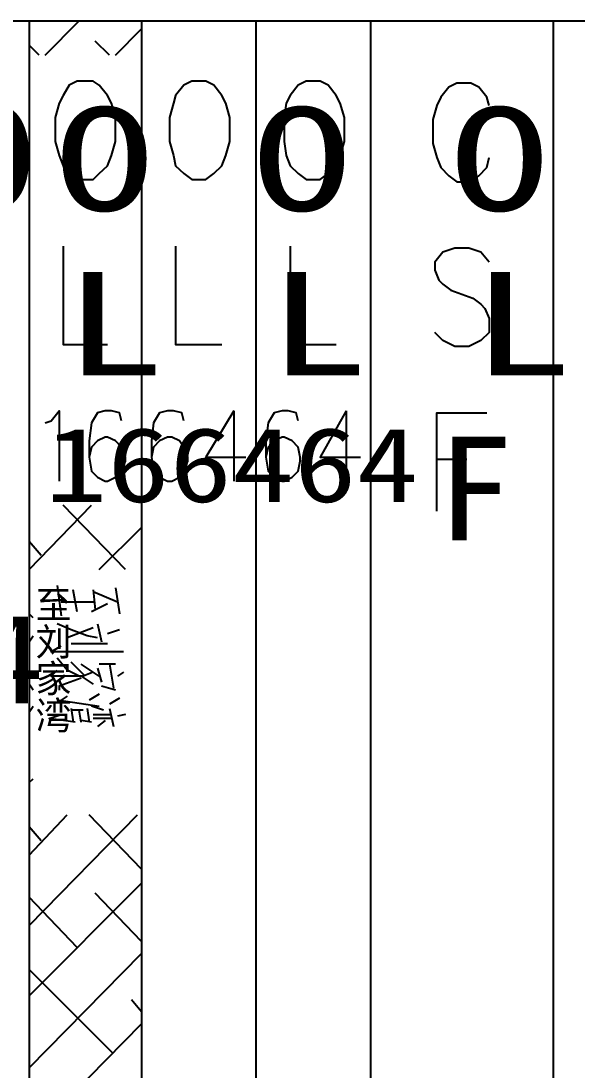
# Model space of a CAD drawing. Header units: metres. Extents: x 17 to 1264, y 17 to 859.
# Drawn here: x 371.2 to 411.1, y 455.2 to 530.4 of the extents above; entities that cross this region are included whole.
import ezdxf

# ---------------------------------------------------------------- set-up
doc = ezdxf.new("R2010")
doc.units = ezdxf.units.M
for name, color, linetype in [('LINES', 7, 'Continuous'), ('POLYLINES', 4, 'Continuous'), ('RECTS', 7, 'Continuous'), ('TEXTS', 3, 'Continuous')]:
    doc.layers.add(name, color=color, linetype=linetype)

msp = doc.modelspace()

# ---------------------------------------------------------------- linework, layer by layer
at = {"layer": 'LINES'}
for p, q in [((372.95, 527.9), (375.4, 530.35)), ((377.99, 527.9), (379.87, 529.78)), ((372.52, 527.9), (371.8, 528.62)), ((377.56, 527.9), (376.55, 528.91)), ((386.49, 502.42), (386.49, 497.38)), ((394.55, 502.42), (394.55, 497.38)), ((401.03, 498.96), (403.19, 498.96)), ((371.8, 491.04), (376.27, 495.65)), ((378.71, 491.04), (374.25, 495.65)), ((376.84, 491.04), (379.87, 494.06)), ((372.67, 492.05), (371.8, 493.06)), ((373.82, 489.89), (374.11, 487.73)), ((375.26, 488.02), (374.97, 489.6)), ((376.41, 489.6), (376.55, 488.16)), ((376.41, 489.46), (378.14, 488.74)), ((377.99, 489.74), (378.28, 487.87)), ((374.11, 488.74), (376.55, 488.74)), ((377.42, 488.59), (376.27, 488.02)), ((372.09, 487.58), (371.8, 487.87)), ((374.83, 486.72), (373.82, 487.15)), ((376.7, 487.15), (376.99, 485.86)), ((376.41, 486.86), (374.54, 486.14)), ((378.28, 486.72), (377.42, 486.43)), ((371.8, 485.86), (372.09, 486.29)), ((377.42, 485.71), (374.83, 485.71)), ((375.83, 483.41), (374.83, 484.42)), ((376.84, 483.41), (375.55, 484.27)), ((377.99, 484.27), (376.84, 484.27)), ((377.56, 484.27), (377.85, 482.54)), ((375.55, 483.41), (376.41, 482.83)), ((376.41, 483.7), (375.69, 483.41)), ((376.7, 483.98), (376.99, 482.98)), ((378.57, 483.7), (378.14, 483.41)), ((372.09, 482.4), (371.8, 482.83)), ((377.99, 482.4), (376.99, 482.69)), ((374.54, 481.97), (374.11, 481.68)), ((376.84, 482.11), (376.12, 481.68)), ((378.28, 481.82), (377.56, 481.39)), ((371.8, 480.82), (372.09, 481.25)), ((373.96, 481.68), (376.84, 481.25)), ((374.83, 481.1), (374.97, 480.1)), ((375.98, 481.1), (376.12, 480.1)), ((377.13, 480.96), (376.27, 481.25)), ((377.56, 481.1), (377.85, 479.81)), ((375.69, 480.96), (374.83, 480.96)), ((375.55, 480.1), (375.4, 480.96)), ((376.41, 480.67), (377.71, 480.67)), ((377.71, 480.38), (376.41, 480.38)), ((378.71, 480.67), (378.14, 480.53)), ((376.27, 480.1), (375.55, 480.24)), ((377.27, 480.24), (376.7, 479.81)), ((371.8, 475.78), (372.09, 476.06)), ((371.8, 470.59), (374.54, 473.47)), ((371.8, 465.55), (379.58, 473.47)), ((379.87, 469.58), (376.12, 473.47)), ((372.67, 471.6), (371.8, 472.61)), ((371.8, 460.51), (379.87, 468.58)), ((375.26, 463.97), (371.8, 467.57)), ((379.87, 464.4), (376.55, 467.86)), ((371.8, 455.33), (379.87, 463.54)), ((377.85, 456.34), (371.8, 462.38)), ((379.87, 459.36), (379.15, 460.22)), ((371.8, 450.29), (379.87, 458.5))]:
    msp.add_line(p, q, dxfattribs=at)
at = {"layer": 'POLYLINES'}
for points in [[(375.26, 526.03), (374.68, 525.74), (374.25, 525.02), (373.96, 524.45), (373.67, 523.44), (373.67, 521.71), (373.96, 520.7), (374.25, 519.98), (374.68, 519.41), (375.26, 518.98), (376.41, 518.98), (376.84, 519.41), (377.42, 519.98), (377.71, 520.7), (377.99, 521.71), (377.99, 523.44), (377.71, 524.45), (377.42, 525.02), (376.84, 525.74), (376.41, 526.03), (375.26, 526.03)], [(383.47, 526.03), (382.89, 525.74), (382.31, 525.02), (382.17, 524.45), (381.88, 523.44), (381.88, 521.71), (382.17, 520.7), (382.31, 519.98), (382.89, 519.41), (383.47, 518.98), (384.47, 518.98), (385.05, 519.41), (385.63, 519.98), (385.91, 520.7), (386.2, 521.71), (386.2, 523.44), (385.91, 524.45), (385.63, 525.02), (385.05, 525.74), (384.47, 526.03), (383.47, 526.03)], [(391.67, 526.03), (391.1, 525.74), (390.52, 525.02), (390.23, 524.45), (390.09, 523.44), (390.09, 521.71), (390.23, 520.7), (390.52, 519.98), (391.1, 519.41), (391.67, 518.98), (392.68, 518.98), (393.26, 519.41), (393.83, 519.98), (394.12, 520.7), (394.41, 521.71), (394.41, 523.44), (394.12, 524.45), (393.83, 525.02), (393.26, 525.74), (392.68, 526.03), (391.67, 526.03)], [(404.78, 524.3), (404.63, 524.88), (404.06, 525.6), (403.48, 525.89), (402.47, 525.89), (401.9, 525.6), (401.32, 524.88), (401.03, 524.3), (400.75, 523.3), (400.75, 521.57), (401.03, 520.56), (401.32, 519.84), (401.9, 519.26), (402.47, 518.83), (403.48, 518.83), (404.06, 519.26), (404.63, 519.84), (404.78, 520.56)], [(374.25, 514.22), (374.25, 507.17), (377.42, 507.17)], [(382.31, 514.22), (382.31, 507.17), (385.63, 507.17)], [(390.52, 514.22), (390.52, 507.17), (393.83, 507.17)], [(404.78, 513.07), (404.2, 513.79), (403.34, 514.08), (402.33, 514.08), (401.47, 513.79), (400.89, 513.07), (400.89, 512.5), (401.18, 511.78), (401.47, 511.49), (402.04, 511.06), (403.63, 510.48), (404.2, 510.05), (404.49, 509.76), (404.78, 509.04), (404.78, 508.03), (404.2, 507.46), (403.34, 507.02), (402.33, 507.02), (401.47, 507.46), (400.89, 508.03)], [(372.95, 501.55), (373.39, 501.7), (373.96, 502.42), (373.96, 497.38)], [(378.43, 501.7), (378.28, 502.27), (377.71, 502.42), (377.27, 502.42), (376.7, 502.27), (376.27, 501.55), (376.12, 500.26), (376.12, 499.1), (376.27, 498.1), (376.7, 497.66), (377.27, 497.38), (377.42, 497.38), (377.99, 497.66), (378.43, 498.1), (378.71, 498.82), (378.71, 499.1), (378.43, 499.82), (377.99, 500.26), (377.42, 500.54), (377.27, 500.54), (376.7, 500.26), (376.27, 499.82), (376.12, 499.1)], [(382.89, 501.7), (382.75, 502.27), (382.17, 502.42), (381.74, 502.42), (381.16, 502.27), (380.73, 501.55), (380.59, 500.26), (380.59, 499.1), (380.73, 498.1), (381.16, 497.66), (381.74, 497.38), (382.03, 497.38), (382.6, 497.66), (382.89, 498.1), (383.18, 498.82), (383.18, 499.1), (382.89, 499.82), (382.6, 500.26), (382.03, 500.54), (381.74, 500.54), (381.16, 500.26), (380.73, 499.82), (380.59, 499.1)], [(386.49, 502.42), (384.47, 499.1), (387.35, 499.1)], [(391.1, 501.7), (390.95, 502.27), (390.38, 502.42), (389.95, 502.42), (389.37, 502.27), (388.94, 501.55), (388.79, 500.26), (388.79, 499.1), (388.94, 498.1), (389.37, 497.66), (389.95, 497.38), (390.09, 497.38), (390.67, 497.66), (391.1, 498.1), (391.24, 498.82), (391.24, 499.1), (391.1, 499.82), (390.67, 500.26), (390.09, 500.54), (389.95, 500.54), (389.37, 500.26), (388.94, 499.82), (388.79, 499.1)], [(394.55, 502.42), (392.68, 499.1), (395.56, 499.1)], [(401.03, 495.22), (401.03, 502.27), (404.63, 502.27)], [(376.7, 486.14), (375.98, 486.29), (374.83, 486.72)], [(378.57, 485.14), (373.39, 485.14), (374.11, 485.57)], [(375.4, 483.41), (374.54, 483.84), (373.82, 484.7)], [(375.69, 483.41), (374.54, 483.41), (373.39, 483.41), (373.82, 483.84)], [(375.55, 483.26), (373.96, 482.69), (373.96, 482.4)], [(375.11, 480.1), (373.24, 480.38), (374.11, 480.67)]]:
    msp.add_lwpolyline(points, dxfattribs=at)
at = {"layer": 'RECTS'}
for points in [[(363.59, 530.35), (371.8, 530.35), (371.8, 412.42), (363.59, 412.42)], [(371.8, 530.35), (379.87, 530.35), (379.87, 412.42), (371.8, 412.42)], [(371.8, 530.35), (379.87, 530.35), (379.87, 412.42), (371.8, 412.42)], [(379.87, 530.35), (388.07, 530.35), (388.07, 412.42), (379.87, 412.42)], [(388.07, 530.35), (396.28, 530.35), (396.28, 412.42), (388.07, 412.42)], [(396.28, 530.35), (409.39, 530.35), (409.39, 412.42), (396.28, 412.42)], [(409.39, 530.35), (422.49, 530.35), (422.49, 412.42), (409.39, 412.42)]]:
    msp.add_lwpolyline(points, dxfattribs=at)

# ---------------------------------------------------------------- texts
at = {"layer": 'TEXTS'}
for s, height, width, p in [('E E O', 7.42, 1.222254, (341.42, 516.9)), ('O O O C C O O O O', 7.42, 1.402964, (373.67, 516.75)), ('L L L S S', 7.42, 1.447601, (374.25, 504.95)), ('166464', 5.35, 1.226925, (372.95, 495.88)), ('F', 7.42, 1.09106, (401.03, 493.14)), ('1 1×4', 6.39, 1.168388, (342.43, 481.47))]:
    msp.add_text(s, height=height, dxfattribs=dict(at, width=width)).set_placement(p)
for s, p in [('至', (372.27, 487.53)), ('刘', (372.27, 484.88)), ('家', (372.27, 482.24)), ('湾', (372.27, 479.59))]:
    msp.add_text(s, height=1.98, dxfattribs=at).set_placement(p)

doc.saveas('drawing.dxf')
